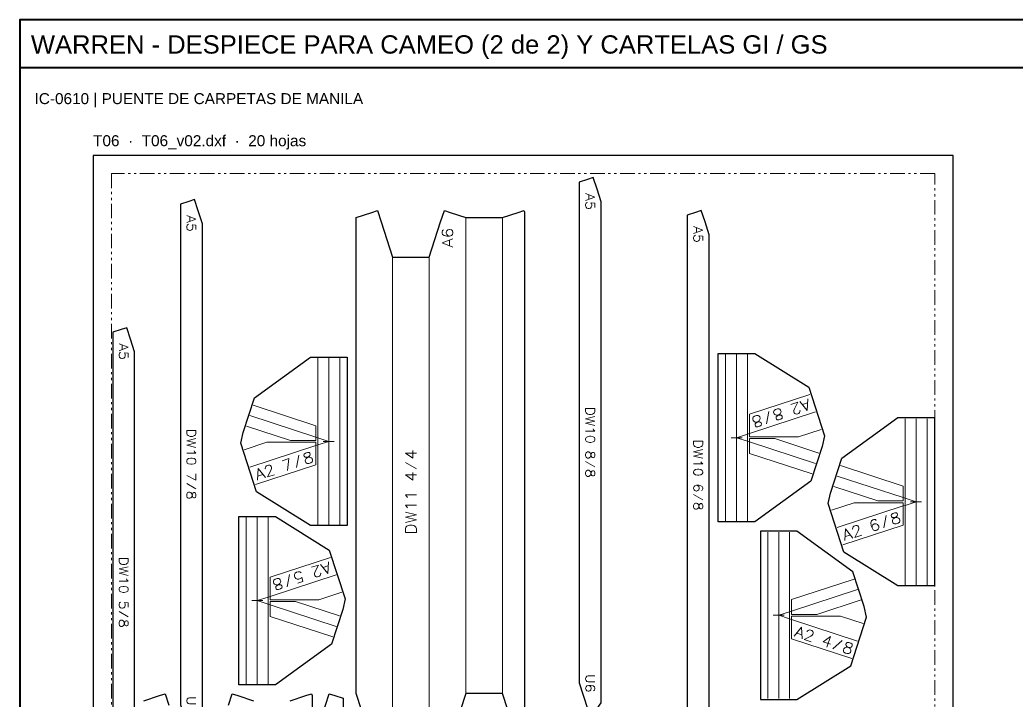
# Model space of a CAD drawing. Header units: millimetres. Extents: x 10 to 1179, y 10 to 831.
# Drawn here: x 10 to 282.2, y 645.2 to 831 of the extents above; entities that cross this region are included whole.
import ezdxf

# ---------------------------------------------------------------- set-up
doc = ezdxf.new("R2010")
doc.units = ezdxf.units.MM
doc.linetypes.add('LT_ZONA_UTIL', pattern=[8.2, 4, -1, 0.6, -1, 0.6, -1])
for name, color, linetype, lineweight in [('C_CORTE', 1, 'CONTINUOUS', 25), ('C_EJE', 4, 'CONTINUOUS', 13), ('C_PLIEGUE', 3, 'CONTINUOUS', 15), ('C_ROTULO', 5, 'CONTINUOUS', 13), ('MARCO', 7, 'CONTINUOUS', 40), ('MARCO_HOJA', 8, 'CONTINUOUS', 25), ('TEXTO', 7, 'CONTINUOUS', 18), ('ZONA_UTIL', 5, 'LT_ZONA_UTIL', 18)]:
    doc.layers.add(name, color=color, linetype=linetype, lineweight=lineweight)
doc.styles.add('PLANO', font='arial.ttf')

msp = doc.modelspace()

# ---------------------------------------------------------------- linework, layer by layer
at = {"layer": 'C_CORTE'}
for points in [[(162.85, 786.67), (162.85, 649.85), (165.13, 642.85), (165.13, 642.85), (166.7, 642.85), (167.72, 642.85), (167.72, 642.85), (168.85, 644.41), (168.85, 781.33), (167.72, 784.8), (167.72, 784.8), (166.7, 787.92), (166.7, 787.92), (165.13, 787.41)], [(53.85, 780.67), (53.85, 643.85), (56.13, 636.85), (56.13, 636.85), (57.7, 636.85), (58.72, 636.85), (58.72, 636.85), (59.85, 638.41), (59.85, 775.33), (58.72, 778.8), (58.72, 778.8), (57.7, 781.92), (57.7, 781.92), (56.13, 781.41)], [(192.35, 777.67), (192.35, 640.85), (194.63, 633.85), (194.63, 633.85), (196.2, 633.85), (197.22, 633.85), (197.22, 633.85), (198.35, 635.41), (198.35, 772.33), (197.22, 775.8), (197.22, 775.8), (196.2, 778.92), (196.2, 778.92), (194.63, 778.41)], [(35.35, 745.67), (35.35, 608.85), (37.63, 601.85), (37.63, 601.85), (39.2, 601.85), (40.22, 601.85), (40.22, 601.85), (41.35, 603.41), (41.35, 740.33), (40.22, 743.8), (40.22, 743.8), (39.2, 746.92), (39.2, 746.92), (37.63, 746.41)], [(99.39, 738.85), (99.39, 692.85), (89.39, 692.85), (74.69, 702.05), (70.39, 715.35), (70.99, 718.25), (74.09, 727.75), (89.39, 738.85)], [(200.85, 693.85), (200.85, 739.85), (210.85, 739.85), (225.55, 730.65), (229.85, 717.35), (229.25, 714.45), (226.15, 704.95), (210.85, 693.85)], [(259.89, 722.35), (259.89, 676.35), (249.89, 676.35), (235.19, 685.55), (230.89, 698.85), (231.49, 701.75), (234.59, 711.25), (249.89, 722.35)], [(69.85, 649.35), (69.85, 695.35), (79.85, 695.35), (94.55, 686.15), (98.85, 672.85), (98.25, 669.95), (95.15, 660.45), (79.85, 649.35)], [(212.35, 691.35), (212.35, 645.35), (222.35, 645.35), (237.05, 654.55), (241.35, 667.85), (240.75, 670.75), (237.65, 680.25), (222.35, 691.35)], [(98.35, 645.67), (98.35, 508.85), (96.07, 501.85), (96.07, 501.85), (94.5, 501.85), (93.48, 501.85), (93.48, 501.85), (92.35, 503.41), (92.35, 640.33), (93.48, 643.8), (93.48, 643.8), (94.5, 646.92), (94.5, 646.92), (96.07, 646.41)]]:
    msp.add_lwpolyline(points, close=True, dxfattribs=at)
for points in [[(106.13, 633.85), (101.85, 646.97), (101.85, 777.01), (106.13, 778.41), (107.7, 778.92), (107.7, 778.92), (108.72, 775.8), (108.72, 775.8), (111.85, 766.2), (111.85, 766.2), (121.85, 766.2), (121.85, 766.2), (124.98, 775.8), (124.98, 775.8), (126, 778.92), (126, 778.92), (127.57, 778.41), (131.85, 777.01), (141.85, 777.01), (146.13, 778.41), (147.7, 778.92), (147.7, 778.92), (147.85, 778.46), (147.85, 633.85)], [(43.85, 645.01), (48.13, 646.41), (49.7, 646.92), (49.7, 646.92), (50.72, 643.8)], [(66.98, 643.8), (68, 646.92), (68, 646.92), (69.57, 646.41), (73.85, 645.01)], [(83.85, 645.01), (88.13, 646.41), (89.7, 646.92), (89.7, 646.92), (89.85, 646.46), (89.85, 501.85)], [(146.13, 633.85), (141.85, 646.97), (141.85, 646.97), (131.85, 646.97), (131.85, 646.97), (127.57, 633.85)]]:
    msp.add_lwpolyline(points, dxfattribs=at)
at = {"layer": 'C_EJE'}
for points in [[(91.39, 716.83), (91.39, 738.55)], [(94.39, 738.55), (94.39, 717.35), (94.39, 715.85)], [(97.39, 738.55), (97.39, 693.15)], [(202.85, 694.15), (202.85, 739.55)], [(205.85, 716.85), (205.85, 718.35), (205.85, 739.55)], [(208.85, 739.55), (208.85, 717.83)], [(225.88, 728.65), (209.35, 723.25), (209.35, 717.99)], [(90.89, 716.99), (90.89, 720.15), (73.75, 725.74)], [(72.82, 722.89), (90.89, 716.99)], [(209.35, 717.99), (227.42, 723.89)], [(251.89, 700.33), (251.89, 722.05)], [(254.89, 722.05), (254.89, 700.85), (254.89, 699.35)], [(257.89, 722.05), (257.89, 676.65)], [(71.89, 720.04), (83.96, 716.1), (90.89, 716.1), (90.89, 716.99)], [(209.35, 717.99), (209.35, 717.1), (222.73, 717.1), (228.96, 719.13)], [(90.89, 716.99), (91.39, 716.83)], [(91.39, 714.87), (91.39, 716.83)], [(91.39, 716.83), (94.39, 715.85)], [(204.35, 716.85), (205.85, 716.85)], [(205.85, 716.85), (208.85, 717.83)], [(205.85, 694.15), (205.85, 715.35), (205.85, 716.85)], [(208.85, 715.87), (205.85, 716.85)], [(205.85, 716.85), (207.35, 716.85)], [(208.85, 717.83), (209.35, 717.99)], [(208.85, 717.83), (208.85, 715.87)], [(228.35, 712.66), (216.28, 716.6), (209.35, 716.6), (209.35, 715.71)], [(90.89, 714.71), (90.89, 715.6), (77.51, 715.6), (71.29, 713.57)], [(90.89, 714.71), (72.82, 708.81)], [(74.36, 704.05), (90.89, 709.45), (90.89, 714.71)], [(91.39, 714.87), (90.89, 714.71)], [(94.39, 715.85), (91.39, 714.87)], [(91.39, 693.15), (91.39, 714.87)], [(94.39, 715.85), (92.89, 715.85)], [(95.89, 715.85), (94.39, 715.85)], [(94.39, 715.85), (94.39, 714.35), (94.39, 693.15)], [(208.85, 715.87), (208.85, 694.15)], [(209.35, 715.71), (208.85, 715.87)], [(209.35, 715.71), (209.35, 712.55), (226.49, 706.96)], [(227.42, 709.81), (209.35, 715.71)], [(251.39, 700.49), (251.39, 703.65), (234.25, 709.24)], [(233.32, 706.39), (251.39, 700.49)], [(232.39, 703.54), (244.46, 699.6), (251.39, 699.6), (251.39, 700.49)], [(251.39, 700.49), (251.89, 700.33)], [(251.89, 698.37), (251.89, 700.33)], [(251.89, 700.33), (254.89, 699.35)], [(251.39, 698.21), (251.39, 699.1), (238.01, 699.1), (231.79, 697.07)], [(251.39, 698.21), (233.32, 692.31)], [(234.86, 687.55), (251.39, 692.95), (251.39, 698.21)], [(251.89, 698.37), (251.39, 698.21)], [(254.89, 699.35), (251.89, 698.37)], [(251.89, 676.65), (251.89, 698.37)], [(254.89, 699.35), (253.39, 699.35)], [(256.39, 699.35), (254.89, 699.35)], [(254.89, 699.35), (254.89, 697.85), (254.89, 676.65)], [(71.85, 649.65), (71.85, 695.05)], [(74.85, 672.35), (74.85, 673.85), (74.85, 695.05)], [(77.85, 695.05), (77.85, 673.33)], [(214.35, 691.05), (214.35, 645.65)], [(217.35, 691.05), (217.35, 669.85), (217.35, 668.35)], [(220.35, 669.33), (220.35, 691.05)], [(94.88, 684.15), (78.35, 678.75), (78.35, 673.49)], [(78.35, 673.49), (96.42, 679.39)], [(220.85, 669.49), (220.85, 672.65), (237.99, 678.24)], [(238.92, 675.39), (220.85, 669.49)], [(74.85, 672.35), (77.85, 673.33)], [(77.85, 673.33), (78.35, 673.49)], [(77.85, 673.33), (77.85, 671.37)], [(78.35, 673.49), (78.35, 672.6), (91.73, 672.6), (97.96, 674.63)], [(239.85, 672.54), (227.78, 668.6), (220.85, 668.6), (220.85, 669.49)], [(73.35, 672.35), (74.85, 672.35)], [(74.85, 649.65), (74.85, 670.85), (74.85, 672.35)], [(77.85, 671.37), (74.85, 672.35)], [(74.85, 672.35), (76.35, 672.35)], [(77.85, 671.37), (77.85, 649.65)], [(78.35, 671.21), (77.85, 671.37)], [(97.35, 668.16), (85.28, 672.1), (78.35, 672.1), (78.35, 671.21)], [(78.35, 671.21), (78.35, 668.05), (95.49, 662.46)], [(96.42, 665.31), (78.35, 671.21)], [(215.85, 668.35), (217.35, 668.35)], [(220.35, 669.33), (217.35, 668.35)], [(217.35, 668.35), (217.35, 666.85), (217.35, 645.65)], [(217.35, 668.35), (220.35, 667.37)], [(217.35, 668.35), (218.85, 668.35)], [(220.85, 669.49), (220.35, 669.33)], [(220.35, 667.37), (220.35, 669.33)], [(220.35, 645.65), (220.35, 667.37)], [(220.35, 667.37), (220.85, 667.21)], [(220.85, 667.21), (220.85, 668.1), (234.23, 668.1), (240.46, 666.07)], [(237.38, 656.55), (220.85, 661.95), (220.85, 667.21)], [(220.85, 667.21), (238.92, 661.31)]]:
    msp.add_lwpolyline(points, dxfattribs=at)
at = {"layer": 'C_PLIEGUE'}
for points in [[(131.85, 646.97), (131.85, 777.01)], [(141.85, 646.97), (141.85, 777.01)], [(111.85, 638.17), (111.85, 766.2)], [(121.85, 638.17), (121.85, 766.2)]]:
    msp.add_lwpolyline(points, dxfattribs=at)
at = {"layer": 'C_ROTULO'}
for points in [[(167.1, 782.59), (164.6, 783.54)], [(167.1, 782.59), (164.6, 781.64)], [(165.43, 783.19), (165.43, 782)], [(167.1, 779.73), (167.1, 780.92), (166.03, 781.04), (166.15, 780.92), (166.27, 780.57), (166.27, 780.21), (166.15, 779.85), (165.91, 779.61), (165.55, 779.5), (165.31, 779.5), (164.96, 779.61), (164.72, 779.85), (164.6, 780.21), (164.6, 780.57), (164.72, 780.92), (164.84, 781.04), (165.08, 781.16)], [(58.1, 776.59), (55.6, 777.54)], [(58.1, 776.59), (55.6, 775.64)], [(56.43, 777.19), (56.43, 776)], [(58.1, 773.73), (58.1, 774.92), (57.03, 775.04), (57.15, 774.92), (57.27, 774.57), (57.27, 774.21), (57.15, 773.85), (56.91, 773.61), (56.55, 773.5), (56.31, 773.5), (55.96, 773.61), (55.72, 773.85), (55.6, 774.21), (55.6, 774.57), (55.72, 774.92), (55.84, 775.04), (56.08, 775.16)], [(125.78, 773.63), (125.49, 773.49), (125.35, 773.06), (125.35, 772.78), (125.49, 772.35), (125.92, 772.06), (126.64, 771.92), (127.35, 771.92), (127.92, 772.06), (128.21, 772.35), (128.35, 772.78), (128.35, 772.92), (128.21, 773.35), (127.92, 773.63), (127.49, 773.78), (127.35, 773.78), (126.92, 773.63), (126.64, 773.35), (126.49, 772.92), (126.49, 772.78), (126.64, 772.35), (126.92, 772.06), (127.35, 771.92)], [(196.6, 773.59), (194.1, 774.54)], [(196.6, 773.59), (194.1, 772.64)], [(194.93, 774.19), (194.93, 773)], [(125.35, 770.06), (128.35, 771.21)], [(127.35, 769.35), (127.35, 770.78)], [(196.6, 770.73), (196.6, 771.92), (195.53, 772.04), (195.65, 771.92), (195.77, 771.57), (195.77, 771.21), (195.65, 770.85), (195.41, 770.61), (195.05, 770.5), (194.81, 770.5), (194.46, 770.61), (194.22, 770.85), (194.1, 771.21), (194.1, 771.57), (194.22, 771.92), (194.34, 772.04), (194.58, 772.16)], [(125.35, 770.06), (128.35, 768.92)], [(39.6, 741.59), (37.1, 742.54)], [(39.6, 741.59), (37.1, 740.64)], [(37.93, 742.19), (37.93, 741)], [(39.6, 738.73), (39.6, 739.92), (38.53, 740.04), (38.65, 739.92), (38.77, 739.57), (38.77, 739.21), (38.65, 738.85), (38.41, 738.61), (38.05, 738.5), (37.81, 738.5), (37.46, 738.61), (37.22, 738.85), (37.1, 739.21), (37.1, 739.57), (37.22, 739.92), (37.34, 740.04), (37.58, 740.16)], [(225.13, 724.25), (225.29, 727.46)], [(167.1, 724.87), (164.6, 724.87)], [(167.1, 724.87), (167.1, 724.04), (166.98, 723.68), (166.74, 723.45), (166.5, 723.33), (166.15, 723.21), (165.55, 723.21), (165.2, 723.33), (164.96, 723.45), (164.72, 723.68), (164.6, 724.04), (164.6, 724.87)], [(217.94, 721.9), (218.3, 722.17), (218.35, 722.49), (218.26, 722.76), (218.03, 722.99), (217.72, 723.03), (217.13, 722.99), (216.68, 722.99), (216.32, 723.18), (216.09, 723.4), (215.96, 723.81), (216.01, 724.13), (216.1, 724.31), (216.46, 724.58), (217.01, 724.75), (217.46, 724.75), (217.64, 724.66), (217.86, 724.43), (217.99, 724.03), (217.95, 723.71), (217.76, 723.35), (217.4, 723.08), (216.9, 722.77), (216.68, 722.54), (216.63, 722.23), (216.72, 721.96), (216.94, 721.73), (217.39, 721.73), (217.94, 721.9)], [(223.15, 724.35), (223.19, 724.22), (223.14, 723.9), (223.05, 723.72), (222.83, 723.5), (222.28, 723.32), (221.97, 723.37), (221.79, 723.46), (221.56, 723.69), (221.47, 723.96), (221.52, 724.27), (221.66, 724.77), (222.57, 726.57), (220.67, 725.95)], [(225.13, 724.25), (223.12, 726.75)], [(225.19, 726.37), (223.83, 725.93)], [(167.1, 722.61), (164.6, 722.02)], [(167.1, 721.42), (164.6, 722.02)], [(167.1, 721.42), (164.6, 720.83)], [(212.23, 720.04), (212.6, 720.31), (212.64, 720.63), (212.55, 720.9), (212.33, 721.12), (212.01, 721.17), (211.43, 721.13), (210.97, 721.13), (210.61, 721.32), (210.39, 721.54), (210.26, 721.95), (210.3, 722.27), (210.4, 722.45), (210.76, 722.72), (211.3, 722.89), (211.75, 722.89), (211.93, 722.8), (212.16, 722.57), (212.29, 722.16), (212.24, 721.85), (212.06, 721.49), (211.7, 721.22), (211.2, 720.91), (210.97, 720.68), (210.92, 720.37), (211.01, 720.09), (211.24, 719.87), (211.69, 719.86), (212.23, 720.04)], [(214, 720.62), (214.7, 724)], [(58.1, 718.87), (55.6, 718.87)], [(58.1, 718.87), (58.1, 718.04), (57.98, 717.68), (57.74, 717.45), (57.5, 717.33), (57.15, 717.21), (56.55, 717.21), (56.2, 717.33), (55.96, 717.45), (55.72, 717.68), (55.6, 718.04), (55.6, 718.87)], [(167.1, 720.23), (164.6, 720.83)], [(166.62, 719.28), (166.74, 719.04), (167.1, 718.68), (164.6, 718.68)], [(58.1, 716.61), (55.6, 716.02)], [(58.1, 715.42), (55.6, 716.02)], [(167.1, 716.54), (166.98, 716.9), (166.62, 717.14), (166.03, 717.25), (165.67, 717.25), (165.08, 717.14), (164.72, 716.9), (164.6, 716.54), (164.6, 716.3), (164.72, 715.95), (165.08, 715.71), (165.67, 715.59), (166.03, 715.59), (166.62, 715.71), (166.98, 715.95), (167.1, 716.3), (167.1, 716.54)], [(58.1, 715.42), (55.6, 714.83)], [(58.1, 714.23), (55.6, 714.83)], [(57.62, 713.28), (57.74, 713.04), (58.1, 712.68), (55.6, 712.68)], [(115.35, 712.68), (117.35, 711.26), (117.35, 713.4)], [(196.6, 715.87), (194.1, 715.87)], [(196.6, 715.87), (196.6, 715.04), (196.48, 714.68), (196.24, 714.45), (196, 714.33), (195.65, 714.21), (195.05, 714.21), (194.7, 714.33), (194.46, 714.45), (194.22, 714.68), (194.1, 715.04), (194.1, 715.87)], [(196.6, 713.61), (194.1, 713.02)], [(58.1, 710.54), (57.98, 710.9), (57.62, 711.14), (57.03, 711.25), (56.67, 711.25), (56.08, 711.14), (55.72, 710.9), (55.6, 710.54), (55.6, 710.3), (55.72, 709.95), (56.08, 709.71), (56.67, 709.59), (57.03, 709.59), (57.62, 709.71), (57.98, 709.95), (58.1, 710.3), (58.1, 710.54)], [(81.63, 710.58), (83.53, 711.2)], [(83.53, 711.2), (83.1, 707.9)], [(86.25, 712.08), (85.55, 708.7)], [(88.01, 712.66), (87.65, 712.39), (87.6, 712.07), (87.69, 711.8), (87.91, 711.58), (88.23, 711.53), (88.82, 711.57), (89.27, 711.57), (89.63, 711.38), (89.85, 711.16), (89.99, 710.75), (89.94, 710.43), (89.85, 710.25), (89.49, 709.98), (88.94, 709.81), (88.49, 709.81), (88.31, 709.9), (88.09, 710.13), (87.95, 710.54), (88, 710.85), (88.18, 711.21), (88.55, 711.48), (89.05, 711.79), (89.27, 712.02), (89.32, 712.33), (89.23, 712.61), (89.01, 712.83), (88.55, 712.84), (88.01, 712.66)], [(115.35, 712.68), (118.35, 712.68)], [(167.1, 712.37), (166.98, 712.73), (166.74, 712.85), (166.5, 712.85), (166.27, 712.73), (166.15, 712.49), (166.03, 712.02), (165.91, 711.66), (165.67, 711.42), (165.43, 711.3), (165.08, 711.3), (164.84, 711.42), (164.72, 711.54), (164.6, 711.9), (164.6, 712.37), (164.72, 712.73), (164.84, 712.85), (165.08, 712.97), (165.43, 712.97), (165.67, 712.85), (165.91, 712.61), (166.03, 712.25), (166.15, 711.78), (166.27, 711.54), (166.5, 711.42), (166.74, 711.42), (166.98, 711.54), (167.1, 711.9), (167.1, 712.37)], [(196.6, 712.42), (194.1, 713.02)], [(196.6, 712.42), (194.1, 711.83)], [(196.6, 711.23), (194.1, 711.83)], [(75.11, 708.45), (74.95, 705.24)], [(75.11, 708.45), (77.13, 705.95)], [(77.1, 708.35), (77.05, 708.48), (77.1, 708.8), (77.19, 708.98), (77.42, 709.2), (77.96, 709.38), (78.28, 709.33), (78.46, 709.24), (78.68, 709.01), (78.77, 708.74), (78.72, 708.43), (78.59, 707.93), (77.67, 706.13), (79.57, 706.75)], [(115.35, 710.11), (118.35, 708.4)], [(167.1, 708.92), (164.6, 710.35)], [(167.1, 707.37), (166.98, 707.73), (166.74, 707.85), (166.5, 707.85), (166.27, 707.73), (166.15, 707.49), (166.03, 707.02), (165.91, 706.66), (165.67, 706.42), (165.43, 706.3), (165.08, 706.3), (164.84, 706.42), (164.72, 706.54), (164.6, 706.9), (164.6, 707.37), (164.72, 707.73), (164.84, 707.85), (165.08, 707.97), (165.43, 707.97), (165.67, 707.85), (165.91, 707.61), (166.03, 707.25), (166.15, 706.78), (166.27, 706.54), (166.5, 706.42), (166.74, 706.42), (166.98, 706.54), (167.1, 706.9), (167.1, 707.37)], [(196.12, 710.28), (196.24, 710.04), (196.6, 709.68), (194.1, 709.68)], [(196.6, 707.54), (196.48, 707.9), (196.12, 708.14), (195.53, 708.25), (195.17, 708.25), (194.58, 708.14), (194.22, 707.9), (194.1, 707.54), (194.1, 707.3), (194.22, 706.95), (194.58, 706.71), (195.17, 706.59), (195.53, 706.59), (196.12, 706.71), (196.48, 706.95), (196.6, 707.3), (196.6, 707.54)], [(58.1, 705.3), (55.6, 706.49)], [(58.1, 706.97), (58.1, 705.3)], [(75.05, 706.33), (76.41, 706.77)], [(115.35, 706.68), (117.35, 705.26), (117.35, 707.4)], [(115.35, 706.68), (118.35, 706.68)], [(58.1, 702.92), (55.6, 704.35)], [(196.24, 702.42), (196.48, 702.54), (196.6, 702.9), (196.6, 703.14), (196.48, 703.49), (196.12, 703.73), (195.53, 703.85), (194.93, 703.85), (194.46, 703.73), (194.22, 703.49), (194.1, 703.14), (194.1, 703.02), (194.22, 702.66), (194.46, 702.42), (194.81, 702.3), (194.93, 702.3), (195.29, 702.42), (195.53, 702.66), (195.65, 703.02), (195.65, 703.14), (195.53, 703.49), (195.29, 703.73), (194.93, 703.85)], [(58.1, 701.37), (57.98, 701.73), (57.74, 701.85), (57.5, 701.85), (57.27, 701.73), (57.15, 701.49), (57.03, 701.02), (56.91, 700.66), (56.67, 700.42), (56.43, 700.3), (56.08, 700.3), (55.84, 700.42), (55.72, 700.54), (55.6, 700.9), (55.6, 701.37), (55.72, 701.73), (55.84, 701.85), (56.08, 701.97), (56.43, 701.97), (56.67, 701.85), (56.91, 701.61), (57.03, 701.25), (57.15, 700.78), (57.27, 700.54), (57.5, 700.42), (57.74, 700.42), (57.98, 700.54), (58.1, 700.9), (58.1, 701.37)], [(115.92, 700.54), (115.78, 700.83), (115.35, 701.26), (118.35, 701.26)], [(196.6, 699.92), (194.1, 701.35)], [(115.92, 697.68), (115.78, 697.97), (115.35, 698.4), (118.35, 698.4)], [(196.6, 698.37), (196.48, 698.73), (196.24, 698.85), (196, 698.85), (195.77, 698.73), (195.65, 698.49), (195.53, 698.02), (195.41, 697.66), (195.17, 697.42), (194.93, 697.3), (194.58, 697.3), (194.34, 697.42), (194.22, 697.54), (194.1, 697.9), (194.1, 698.37), (194.22, 698.73), (194.34, 698.85), (194.58, 698.97), (194.93, 698.97), (195.17, 698.85), (195.41, 698.61), (195.53, 698.25), (195.65, 697.78), (195.77, 697.54), (196, 697.42), (196.24, 697.42), (196.48, 697.54), (196.6, 697.9), (196.6, 698.37)], [(115.35, 696.54), (118.35, 695.83)], [(115.35, 695.11), (118.35, 695.83)], [(115.35, 695.11), (118.35, 694.4)], [(115.35, 693.68), (118.35, 694.4)], [(244.03, 694.24), (243.8, 694.47), (243.35, 694.47), (243.08, 694.39), (242.72, 694.12), (242.58, 693.62), (242.66, 692.9), (242.89, 692.22), (243.2, 691.72), (243.56, 691.54), (244.01, 691.53), (244.15, 691.58), (244.51, 691.85), (244.69, 692.21), (244.7, 692.66), (244.65, 692.8), (244.38, 693.16), (244.02, 693.34), (243.57, 693.34), (243.43, 693.3), (243.07, 693.03), (242.89, 692.67), (242.89, 692.22)], [(246.75, 695.58), (246.05, 692.2)], [(248.51, 696.16), (248.15, 695.89), (248.1, 695.57), (248.19, 695.3), (248.41, 695.08), (248.73, 695.03), (249.32, 695.07), (249.77, 695.07), (250.13, 694.88), (250.35, 694.66), (250.49, 694.25), (250.44, 693.93), (250.35, 693.75), (249.99, 693.48), (249.44, 693.31), (248.99, 693.31), (248.81, 693.4), (248.59, 693.63), (248.45, 694.04), (248.5, 694.35), (248.68, 694.71), (249.05, 694.98), (249.55, 695.29), (249.77, 695.52), (249.82, 695.83), (249.73, 696.11), (249.51, 696.33), (249.05, 696.34), (248.51, 696.16)], [(115.35, 690.97), (115.35, 691.97), (115.49, 692.4), (115.78, 692.68), (116.06, 692.83), (116.49, 692.97), (117.21, 692.97), (117.64, 692.83), (117.92, 692.68), (118.21, 692.4), (118.35, 691.97), (118.35, 690.97)], [(235.61, 691.95), (235.45, 688.74)], [(235.61, 691.95), (237.63, 689.45)], [(237.6, 691.85), (237.55, 691.98), (237.6, 692.3), (237.69, 692.48), (237.92, 692.7), (238.46, 692.88), (238.78, 692.83), (238.96, 692.74), (239.18, 692.51), (239.27, 692.24), (239.22, 691.93), (239.09, 691.43), (238.17, 689.63), (240.07, 690.25)], [(115.35, 690.97), (118.35, 690.97)], [(235.55, 689.83), (236.91, 690.27)], [(39.6, 683.87), (37.1, 683.87)], [(39.6, 683.87), (39.6, 683.04), (39.48, 682.68), (39.24, 682.45), (39, 682.33), (38.65, 682.21), (38.05, 682.21), (37.7, 682.33), (37.46, 682.45), (37.22, 682.68), (37.1, 683.04), (37.1, 683.87)], [(39.6, 681.61), (37.1, 681.02)], [(39.6, 680.42), (37.1, 681.02)], [(92.15, 679.85), (92.19, 679.72), (92.14, 679.4), (92.05, 679.22), (91.83, 679), (91.28, 678.82), (90.97, 678.87), (90.79, 678.96), (90.56, 679.19), (90.47, 679.46), (90.52, 679.77), (90.66, 680.27), (91.57, 682.07), (89.67, 681.45)], [(94.13, 679.75), (92.12, 682.25)], [(94.19, 681.87), (92.83, 681.43)], [(94.13, 679.75), (94.29, 682.96)], [(39.6, 680.42), (37.1, 679.83)], [(39.6, 679.23), (37.1, 679.83)], [(39.12, 678.28), (39.24, 678.04), (39.6, 677.68), (37.1, 677.68)], [(81.23, 675.54), (81.6, 675.81), (81.64, 676.13), (81.55, 676.4), (81.33, 676.62), (81.01, 676.67), (80.43, 676.63), (79.97, 676.63), (79.61, 676.82), (79.39, 677.04), (79.26, 677.45), (79.3, 677.77), (79.4, 677.95), (79.76, 678.22), (80.3, 678.39), (80.75, 678.39), (80.93, 678.3), (81.16, 678.07), (81.29, 677.66), (81.24, 677.35), (81.06, 676.99), (80.7, 676.72), (80.2, 676.41), (79.97, 676.18), (79.92, 675.87), (80.01, 675.59), (80.24, 675.37), (80.69, 675.36), (81.23, 675.54)], [(83, 676.12), (83.7, 679.5)], [(85.99, 677.09), (87.34, 677.54), (87.08, 678.8), (86.99, 678.62), (86.63, 678.35), (86.22, 678.22), (85.77, 678.22), (85.41, 678.41), (85.14, 678.77), (85.05, 679.04), (85.05, 679.49), (85.24, 679.85), (85.6, 680.12), (86.01, 680.25), (86.46, 680.25), (86.64, 680.16), (86.86, 679.93)], [(39.6, 675.54), (39.48, 675.9), (39.12, 676.14), (38.53, 676.25), (38.17, 676.25), (37.58, 676.14), (37.22, 675.9), (37.1, 675.54), (37.1, 675.3), (37.22, 674.95), (37.58, 674.71), (38.17, 674.59), (38.53, 674.59), (39.12, 674.71), (39.48, 674.95), (39.6, 675.3), (39.6, 675.54)], [(39.6, 670.54), (39.6, 671.73), (38.53, 671.85), (38.65, 671.73), (38.77, 671.37), (38.77, 671.02), (38.65, 670.66), (38.41, 670.42), (38.05, 670.3), (37.81, 670.3), (37.46, 670.42), (37.22, 670.66), (37.1, 671.02), (37.1, 671.37), (37.22, 671.73), (37.34, 671.85), (37.58, 671.97)], [(39.6, 667.92), (37.1, 669.35)], [(39.6, 666.37), (39.48, 666.73), (39.24, 666.85), (39, 666.85), (38.77, 666.73), (38.65, 666.49), (38.53, 666.02), (38.41, 665.66), (38.17, 665.42), (37.93, 665.3), (37.58, 665.3), (37.34, 665.42), (37.22, 665.54), (37.1, 665.9), (37.1, 666.37), (37.22, 666.73), (37.34, 666.85), (37.58, 666.97), (37.93, 666.97), (38.17, 666.85), (38.41, 666.61), (38.53, 666.25), (38.65, 665.78), (38.77, 665.54), (39, 665.42), (39.24, 665.42), (39.48, 665.54), (39.6, 665.9), (39.6, 666.37)], [(223.6, 665.1), (221.58, 662.61)], [(223.6, 665.1), (223.75, 661.9)], [(225.14, 663.85), (225.18, 663.98), (225.41, 664.21), (225.59, 664.3), (225.91, 664.35), (226.45, 664.17), (226.68, 663.95), (226.77, 663.77), (226.81, 663.45), (226.73, 663.18), (226.5, 662.95), (226.1, 662.63), (224.3, 661.72), (226.2, 661.1)], [(222.3, 663.42), (223.66, 662.98)], [(231.47, 662.53), (229.49, 661.07), (231.53, 660.41)], [(231.47, 662.53), (230.54, 659.68)], [(234.73, 661.47), (232.17, 659.15)], [(236.5, 660.89), (236.05, 660.89), (235.82, 660.66), (235.73, 660.39), (235.78, 660.07), (236.01, 659.85), (236.51, 659.54), (236.87, 659.27), (237.05, 658.91), (237.1, 658.59), (236.97, 658.19), (236.74, 657.96), (236.56, 657.87), (236.11, 657.86), (235.57, 658.04), (235.2, 658.31), (235.11, 658.49), (235.07, 658.81), (235.2, 659.21), (235.42, 659.44), (235.78, 659.62), (236.24, 659.63), (236.82, 659.58), (237.14, 659.63), (237.36, 659.86), (237.45, 660.13), (237.4, 660.45), (237.04, 660.72), (236.5, 660.89)], [(167.1, 651.8), (165.31, 651.8), (164.96, 651.68), (164.72, 651.44), (164.6, 651.09), (164.6, 650.85), (164.72, 650.49), (164.96, 650.25), (165.31, 650.13), (167.1, 650.13)], [(166.74, 647.75), (166.98, 647.87), (167.1, 648.23), (167.1, 648.47), (166.98, 648.82), (166.62, 649.06), (166.03, 649.18), (165.43, 649.18), (164.96, 649.06), (164.72, 648.82), (164.6, 648.47), (164.6, 648.35), (164.72, 647.99), (164.96, 647.75), (165.31, 647.63), (165.43, 647.63), (165.79, 647.75), (166.03, 647.99), (166.15, 648.35), (166.15, 648.47), (166.03, 648.82), (165.79, 649.06), (165.43, 649.18)], [(58.1, 645.8), (56.31, 645.8), (55.96, 645.68), (55.72, 645.44), (55.6, 645.09), (55.6, 644.85), (55.72, 644.49), (55.96, 644.25), (56.31, 644.13), (58.1, 644.13)]]:
    msp.add_lwpolyline(points, dxfattribs=at)
at = {"layer": 'MARCO'}
msp.add_line((10, 818), (1179, 818), dxfattribs=at)
msp.add_lwpolyline([(10, 10), (1179, 10), (1179, 831), (10, 831)], close=True, dxfattribs=at)
at = {"layer": 'MARCO_HOJA'}
msp.add_lwpolyline([(30, 494), (265, 494), (265, 794), (30, 794)], close=True, dxfattribs=at)
at = {"layer": 'ZONA_UTIL'}
msp.add_lwpolyline([(35, 499), (260, 499), (260, 789), (35, 789)], close=True, dxfattribs=at)

# ---------------------------------------------------------------- texts
at = {"layer": 'TEXTO', "style": 'PLANO'}
for s, height, p in [('WARREN - DESPIECE PARA CAMEO (2 de 2) Y CARTELAS GI / GS', 5, (13, 821.8)), ('IC-0610 | PUENTE DE CARPETAS DE MANILA', 3, (14, 808)), ('T06  ·  T06_v02.dxf  ·  20 hojas', 3, (30, 796.5))]:
    msp.add_text(s, height=height, dxfattribs=at).set_placement(p)

doc.saveas('drawing.dxf')
